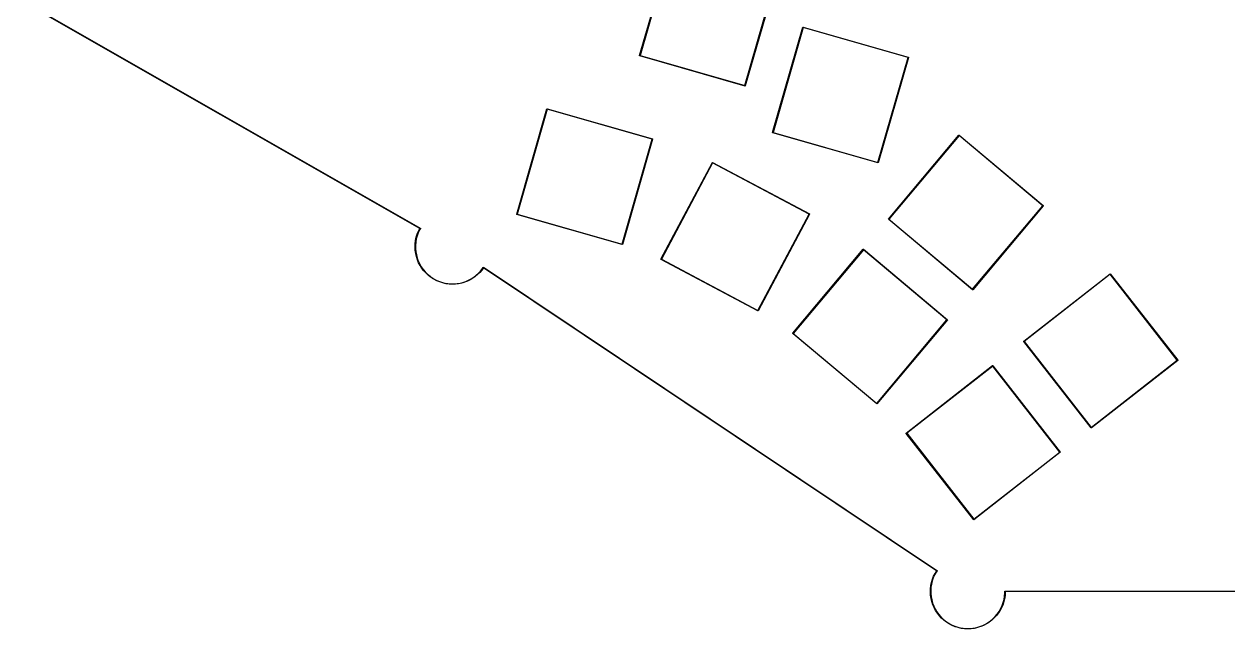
# Model space of a CAD drawing. Extents: x 0.5 to 13.3, y -7.1 to -0.5.
# Drawn here: x 0.88 to 6.94, y -7.14 to -4.09 of the extents above; entities that cross this region are included whole.
import ezdxf

# ---------------------------------------------------------------- set-up
doc = ezdxf.new("R2010")
doc.units = 0
doc.header["$MEASUREMENT"] = 0
doc.layers.add('BLACK', color=7, linetype='CONTINUOUS')

msp = doc.modelspace()

# ---------------------------------------------------------------- linework, layer by layer
at = {"layer": 'BLACK', "linetype": 'CONTINUOUS'}
for p, q in [((3.9766, -4.2531), (4.1285, -3.7233)), ((4.1302, -3.7248), (3.9788, -4.2527)), ((4.5067, -4.4041), (4.6581, -3.8762)), ((4.6603, -3.8758), (4.5083, -4.4056)), ((2.8706, -5.1223), (0.8783, -3.9852)), ((0.8784, -3.9831), (2.8724, -5.1211)), ((4.6459, -4.6401), (4.7978, -4.1103)), ((4.7994, -4.1118), (4.648, -4.6397)), ((4.7978, -4.1103), (4.798, -4.1099)), ((4.798, -4.1099), (4.7986, -4.1096)), ((4.7986, -4.1096), (4.799, -4.1096)), ((4.799, -4.1096), (5.3289, -4.2615)), ((5.3274, -4.2631), (4.7994, -4.1118)), ((3.9766, -4.2535), (3.9766, -4.2531)), ((3.977, -4.2542), (3.9766, -4.2535)), ((3.9773, -4.2544), (3.977, -4.2542)), ((4.5071, -4.4063), (3.9773, -4.2544)), ((3.9788, -4.2527), (4.5067, -4.4041)), ((5.176, -4.7911), (5.3274, -4.2631)), ((5.3295, -4.2627), (5.1776, -4.7926)), ((5.3289, -4.2615), (5.3292, -4.2617)), ((5.3292, -4.2617), (5.3296, -4.2624)), ((5.3296, -4.2624), (5.3295, -4.2627)), ((4.5075, -4.4063), (4.5071, -4.4063)), ((4.5082, -4.406), (4.5075, -4.4063)), ((4.5083, -4.4056), (4.5082, -4.406)), ((3.3577, -5.051), (3.5097, -4.5211)), ((3.5113, -4.5226), (3.3599, -5.0506)), ((3.5097, -4.5211), (3.5098, -4.5208)), ((3.5098, -4.5208), (3.5105, -4.5204)), ((3.5105, -4.5204), (3.5109, -4.5205)), ((3.5109, -4.5205), (4.0407, -4.6724)), ((4.0392, -4.674), (3.5113, -4.5226)), ((4.6459, -4.6405), (4.6459, -4.6401)), ((4.6462, -4.6411), (4.6459, -4.6405)), ((4.6466, -4.6413), (4.6462, -4.6411)), ((5.1764, -4.7932), (4.6466, -4.6413)), ((4.648, -4.6397), (5.176, -4.7911)), ((5.2295, -5.0753), (5.5838, -4.6531)), ((5.5847, -4.6551), (5.2316, -5.0758)), ((5.5838, -4.6531), (5.5841, -4.6529)), ((5.5841, -4.6529), (5.5848, -4.6528)), ((6.0054, -5.0082), (5.5847, -4.6551)), ((5.5848, -4.6528), (5.5852, -4.653)), ((5.5852, -4.653), (6.0074, -5.0073)), ((3.8878, -5.2019), (4.0392, -4.674)), ((4.0414, -4.6736), (3.8895, -5.2034)), ((4.0407, -4.6724), (4.0411, -4.6726)), ((4.0411, -4.6726), (4.0414, -4.6732)), ((4.0414, -4.6732), (4.0414, -4.6736)), ((4.084, -5.2774), (4.3428, -4.7907)), ((4.3441, -4.7925), (4.0862, -5.2774)), ((4.3428, -4.7907), (4.343, -4.7904)), ((4.343, -4.7904), (4.3438, -4.7902)), ((4.3438, -4.7902), (4.3441, -4.7903)), ((4.3441, -4.7903), (4.8308, -5.0491)), ((4.829, -5.0504), (4.3441, -4.7925)), ((5.1768, -4.7933), (5.1764, -4.7932)), ((5.1774, -4.7929), (5.1768, -4.7933)), ((5.1776, -4.7926), (5.1774, -4.7929)), ((5.6523, -5.4289), (6.0054, -5.0082)), ((6.0075, -5.0087), (5.6532, -5.4309)), ((6.0074, -5.0073), (6.0076, -5.0076)), ((6.0077, -5.0083), (6.0075, -5.0087)), ((6.0076, -5.0076), (6.0076, -5.0076)), ((6.0076, -5.0076), (6.0077, -5.0083)), ((3.3577, -5.0513), (3.3577, -5.051)), ((3.3581, -5.052), (3.3577, -5.0513)), ((3.3584, -5.0522), (3.3581, -5.052)), ((3.8882, -5.2041), (3.3584, -5.0522)), ((3.3599, -5.0506), (3.8878, -5.2019)), ((4.5712, -5.5353), (4.829, -5.0504)), ((4.8312, -5.0504), (4.5724, -5.5371)), ((4.8308, -5.0491), (4.8311, -5.0493)), ((4.8311, -5.0493), (4.8313, -5.05)), ((4.8313, -5.05), (4.8312, -5.0504)), ((5.2293, -5.0757), (5.2295, -5.0753)), ((5.2294, -5.0764), (5.2293, -5.0757)), ((5.2296, -5.0767), (5.2294, -5.0764)), ((5.6518, -5.431), (5.2296, -5.0767)), ((5.2316, -5.0758), (5.6523, -5.4289)), ((2.862, -5.1442), (2.8565, -5.1595)), ((2.8574, -5.1512), (2.8636, -5.136)), ((2.8688, -5.1295), (2.862, -5.1442)), ((2.8636, -5.136), (2.8706, -5.1223)), ((2.8728, -5.1224), (2.8688, -5.1295)), ((2.8724, -5.1211), (2.8726, -5.1212)), ((2.8726, -5.1212), (2.8727, -5.1212)), ((2.8727, -5.1212), (2.8727, -5.1213)), ((2.8727, -5.1213), (2.8727, -5.1213)), ((2.8727, -5.1213), (2.8728, -5.1214)), ((2.8728, -5.1214), (2.8729, -5.1218)), ((2.8729, -5.1222), (2.8728, -5.1224)), ((2.8728, -5.1224), (2.8728, -5.1224)), ((2.8729, -5.1218), (2.8729, -5.1219)), ((2.8729, -5.1219), (2.8729, -5.122)), ((2.8729, -5.122), (2.8729, -5.1222)), ((2.8463, -5.2156), (2.847, -5.1992)), ((2.847, -5.1992), (2.849, -5.1829)), ((2.8496, -5.1912), (2.8483, -5.2074)), ((2.8483, -5.2074), (2.8483, -5.2237)), ((2.849, -5.1829), (2.8525, -5.1669)), ((2.8524, -5.1752), (2.8496, -5.1912)), ((2.8565, -5.1595), (2.8524, -5.1752)), ((2.8525, -5.1669), (2.8574, -5.1512)), ((3.8886, -5.2041), (3.8882, -5.2041)), ((3.8893, -5.2038), (3.8886, -5.2041)), ((3.8895, -5.2034), (3.8893, -5.2038)), ((2.8471, -5.2319), (2.8463, -5.2156)), ((2.8493, -5.2482), (2.8471, -5.2319)), ((2.8483, -5.2237), (2.8498, -5.2399)), ((2.8529, -5.2642), (2.8493, -5.2482)), ((2.8498, -5.2399), (2.8527, -5.2558)), ((2.8527, -5.2558), (2.8569, -5.2715)), ((2.8579, -5.2798), (2.8529, -5.2642)), ((4.7474, -5.6499), (5.1017, -5.2276)), ((5.1026, -5.2297), (4.7495, -5.6504)), ((5.1017, -5.2276), (5.102, -5.2274)), ((5.102, -5.2274), (5.1027, -5.2273)), ((5.5233, -5.5827), (5.1026, -5.2297)), ((5.1027, -5.2273), (5.1031, -5.2275)), ((5.1031, -5.2275), (5.5253, -5.5818)), ((2.8569, -5.2715), (2.8625, -5.2868)), ((2.8642, -5.295), (2.8579, -5.2798)), ((2.8625, -5.2868), (2.8694, -5.3015)), ((2.8718, -5.3095), (2.8642, -5.295)), ((2.8694, -5.3015), (2.8776, -5.3155)), ((2.8806, -5.3233), (2.8718, -5.3095)), ((2.8776, -5.3155), (2.8869, -5.3288)), ((2.8907, -5.3363), (2.8806, -5.3233)), ((2.8869, -5.3288), (2.8974, -5.3412)), ((3.1824, -5.3321), (3.1723, -5.3437)), ((3.1761, -5.3368), (3.1856, -5.3249)), ((3.1909, -5.3204), (3.1824, -5.3321)), ((3.1856, -5.3249), (3.1898, -5.3185)), ((3.1898, -5.3185), (3.19, -5.3184)), ((3.1898, -5.3185), (3.1898, -5.3185)), ((3.19, -5.3184), (3.1901, -5.3182)), ((3.1901, -5.3182), (3.1902, -5.3182)), ((3.1902, -5.3182), (3.1903, -5.3181)), ((3.1903, -5.3181), (3.1907, -5.3181)), ((3.1907, -5.3181), (3.1909, -5.3181)), ((3.1909, -5.3181), (3.1909, -5.3181)), ((3.1909, -5.3181), (3.1909, -5.3181)), ((3.1909, -5.3181), (3.191, -5.3181)), ((5.4712, -6.8449), (3.1909, -5.3204)), ((3.191, -5.3181), (3.1912, -5.3182)), ((3.1912, -5.3182), (5.4731, -6.8438)), ((4.0839, -5.2778), (4.084, -5.2774)), ((4.0841, -5.2785), (4.0839, -5.2778)), ((4.0844, -5.2787), (4.0841, -5.2785)), ((4.5711, -5.5375), (4.0844, -5.2787)), ((4.0862, -5.2774), (4.5712, -5.5353)), ((2.9018, -5.3484), (2.8907, -5.3363)), ((2.8974, -5.3412), (2.9089, -5.3527)), ((2.9139, -5.3594), (2.9018, -5.3484)), ((2.9089, -5.3527), (2.9214, -5.3631)), ((2.9269, -5.3694), (2.9139, -5.3594)), ((2.9214, -5.3631), (2.9347, -5.3724)), ((2.9408, -5.3782), (2.9269, -5.3694)), ((2.9347, -5.3724), (2.9488, -5.3805)), ((2.9553, -5.3858), (2.9408, -5.3782)), ((2.9488, -5.3805), (2.9635, -5.3874)), ((2.9705, -5.392), (2.9553, -5.3858)), ((2.9635, -5.3874), (2.9788, -5.3929)), ((2.9861, -5.3969), (2.9705, -5.392)), ((3.0875, -5.3939), (3.102, -5.389)), ((3.1097, -5.3878), (3.0954, -5.3933)), ((3.102, -5.389), (3.116, -5.3829)), ((3.1236, -5.3811), (3.1097, -5.3878)), ((3.116, -5.3829), (3.1294, -5.3758)), ((3.1369, -5.3733), (3.1236, -5.3811)), ((3.1294, -5.3758), (3.1423, -5.3675)), ((3.1495, -5.3644), (3.1369, -5.3733)), ((3.1423, -5.3675), (3.1544, -5.3582)), ((3.1613, -5.3545), (3.1495, -5.3644)), ((3.1544, -5.3582), (3.1657, -5.3479)), ((3.1723, -5.3437), (3.1613, -5.3545)), ((3.1657, -5.3479), (3.1761, -5.3368)), ((5.9098, -5.6904), (6.3442, -5.351)), ((6.3446, -5.3532), (5.9118, -5.6913)), ((6.3442, -5.351), (6.3445, -5.3509)), ((6.3445, -5.3509), (6.3452, -5.351)), ((6.6827, -5.786), (6.3446, -5.3532)), ((6.3452, -5.351), (6.3455, -5.3512)), ((6.3455, -5.3512), (6.6849, -5.7856)), ((2.9788, -5.3929), (2.9945, -5.3971)), ((3.0021, -5.4005), (2.9861, -5.3969)), ((2.9945, -5.3971), (3.0105, -5.4)), ((3.0184, -5.4026), (3.0021, -5.4005)), ((3.0105, -5.4), (3.0267, -5.4014)), ((3.0348, -5.4033), (3.0184, -5.4026)), ((3.0267, -5.4014), (3.0348, -5.4014)), ((3.0348, -5.4014), (3.0348, -5.4014)), ((3.0348, -5.4014), (3.0424, -5.4014)), ((3.0502, -5.4027), (3.0348, -5.4033)), ((3.0348, -5.4033), (3.0348, -5.4033)), ((3.0424, -5.4014), (3.0576, -5.4001)), ((3.0655, -5.4008), (3.0502, -5.4027)), ((3.0576, -5.4001), (3.0727, -5.3976)), ((3.0806, -5.3977), (3.0655, -5.4008)), ((3.0727, -5.3976), (3.0875, -5.3939)), ((3.0954, -5.3933), (3.0806, -5.3977)), ((5.6522, -5.4312), (5.6518, -5.431)), ((5.6529, -5.4311), (5.6522, -5.4312)), ((5.6532, -5.4309), (5.6529, -5.4311)), ((4.5715, -5.5376), (4.5711, -5.5375)), ((4.5722, -5.5374), (4.5715, -5.5376)), ((4.5724, -5.5371), (4.5722, -5.5374)), ((5.1703, -6.0034), (5.5233, -5.5827)), ((5.5254, -5.5832), (5.1711, -6.0054)), ((5.5253, -5.5818), (5.5255, -5.5821)), ((5.5256, -5.5829), (5.5254, -5.5832)), ((5.5255, -5.5821), (5.5255, -5.5821)), ((5.5255, -5.5821), (5.5256, -5.5829)), ((4.7472, -5.6502), (4.7474, -5.6499)), ((4.7473, -5.651), (4.7472, -5.6502)), ((4.7475, -5.6513), (4.7473, -5.651)), ((5.1697, -6.0055), (4.7475, -5.6513)), ((4.7495, -5.6504), (5.1703, -6.0034)), ((5.9095, -5.6914), (5.9096, -5.6907)), ((5.9097, -5.6918), (5.9095, -5.6914)), ((5.9096, -5.6907), (5.9098, -5.6904)), ((6.249, -6.1261), (5.9097, -5.6918)), ((5.9118, -5.6913), (6.2499, -6.1241)), ((5.3188, -6.1521), (5.7531, -5.8128)), ((5.7536, -5.8149), (5.3208, -6.1531)), ((5.7531, -5.8128), (5.7535, -5.8126)), ((5.7535, -5.8126), (5.7542, -5.8127)), ((6.0917, -6.2477), (5.7536, -5.8149)), ((5.7542, -5.8127), (5.7545, -5.813)), ((5.7545, -5.813), (6.0939, -6.2473)), ((6.2499, -6.1241), (6.6827, -5.786)), ((6.6847, -5.7869), (6.2504, -6.1263)), ((6.685, -5.7866), (6.6847, -5.7869)), ((6.6849, -5.7856), (6.6851, -5.7859)), ((6.6851, -5.7859), (6.685, -5.7866)), ((6.685, -5.7866), (6.685, -5.7866)), ((5.1701, -6.0057), (5.1697, -6.0055)), ((5.1708, -6.0057), (5.1701, -6.0057)), ((5.1711, -6.0054), (5.1708, -6.0057)), ((5.3185, -6.1532), (5.3186, -6.1524)), ((5.3186, -6.1535), (5.3185, -6.1532)), ((5.3186, -6.1524), (5.3188, -6.1521)), ((5.658, -6.5878), (5.3186, -6.1535)), ((5.3208, -6.1531), (5.6589, -6.5859)), ((6.2493, -6.1264), (6.249, -6.1261)), ((6.25, -6.1264), (6.2493, -6.1264)), ((6.2493, -6.1264), (6.2493, -6.1264)), ((6.2504, -6.1263), (6.25, -6.1264)), ((5.6589, -6.5859), (6.0917, -6.2477)), ((6.0937, -6.2487), (5.6594, -6.588)), ((6.094, -6.2484), (6.0937, -6.2487)), ((6.0939, -6.2473), (6.094, -6.2476)), ((6.094, -6.2476), (6.094, -6.2484)), ((6.094, -6.2484), (6.094, -6.2484)), ((5.6583, -6.5881), (5.658, -6.5878)), ((5.659, -6.5882), (5.6583, -6.5881)), ((5.6583, -6.5881), (5.6583, -6.5881)), ((5.6594, -6.588), (5.659, -6.5882)), ((5.4632, -6.858), (5.4712, -6.8449)), ((5.4733, -6.8452), (5.4689, -6.8519)), ((5.4731, -6.8438), (5.4732, -6.844)), ((5.4732, -6.844), (5.4733, -6.844)), ((5.4733, -6.844), (5.4733, -6.844)), ((5.4733, -6.844), (5.4733, -6.8441)), ((5.4733, -6.8441), (5.4734, -6.8442)), ((5.4734, -6.8449), (5.4733, -6.8452)), ((5.4733, -6.8452), (5.4733, -6.8452)), ((5.4734, -6.8442), (5.4735, -6.8446)), ((5.4735, -6.8448), (5.4734, -6.8449)), ((5.4735, -6.8446), (5.4735, -6.8447)), ((5.4735, -6.8447), (5.4735, -6.8448)), ((5.4422, -6.9193), (5.4455, -6.9034)), ((5.4493, -6.896), (5.4454, -6.9117)), ((5.4455, -6.9034), (5.4501, -6.8877)), ((5.4546, -6.8808), (5.4493, -6.896)), ((5.4501, -6.8877), (5.456, -6.8726)), ((5.4611, -6.866), (5.4546, -6.8808)), ((5.456, -6.8726), (5.4632, -6.858)), ((5.4689, -6.8519), (5.4611, -6.866)), ((5.4399, -6.9518), (5.4404, -6.9355)), ((5.4409, -6.968), (5.4399, -6.9518)), ((5.4404, -6.9355), (5.4422, -6.9193)), ((5.4432, -6.9841), (5.4409, -6.968)), ((5.4429, -6.9276), (5.4418, -6.9437)), ((5.4418, -6.9437), (5.442, -6.9598)), ((5.442, -6.9598), (5.4437, -6.9758)), ((5.4454, -6.9117), (5.4429, -6.9276)), ((5.8135, -6.9732), (5.8149, -6.957)), ((5.8162, -6.9653), (5.814, -6.9816)), ((5.8149, -6.9488), (5.815, -6.9486)), ((5.8149, -6.957), (5.8149, -6.9488)), ((5.815, -6.9484), (5.8151, -6.9483)), ((5.815, -6.9485), (5.815, -6.9484)), ((5.815, -6.9486), (5.815, -6.9485)), ((5.8151, -6.9483), (5.8154, -6.948)), ((5.8154, -6.948), (5.8155, -6.9479)), ((5.8155, -6.9479), (5.8156, -6.9479)), ((5.8156, -6.9479), (5.8156, -6.9479)), ((5.8156, -6.9479), (5.8156, -6.9479)), ((5.8156, -6.9479), (5.8159, -6.9479)), ((5.8159, -6.9479), (8.0591, -6.9479)), ((5.8168, -6.9498), (5.8162, -6.9653)), ((8.0582, -6.9498), (5.8168, -6.9498)), ((5.447, -7), (5.4432, -6.9841)), ((5.4437, -6.9758), (5.4467, -6.9917)), ((5.4467, -6.9917), (5.4511, -7.0072)), ((5.4521, -7.0154), (5.447, -7)), ((5.4511, -7.0072), (5.4568, -7.0223)), ((5.4585, -7.0304), (5.4521, -7.0154)), ((5.4568, -7.0223), (5.4637, -7.0368)), ((5.7992, -7.0285), (5.7916, -7.0431)), ((5.794, -7.035), (5.8009, -7.0203)), ((5.8055, -7.0133), (5.7992, -7.0285)), ((5.8009, -7.0203), (5.8064, -7.005)), ((5.8104, -6.9976), (5.8055, -7.0133)), ((5.8064, -7.005), (5.8107, -6.9892)), ((5.814, -6.9816), (5.8104, -6.9976)), ((5.8107, -6.9892), (5.8135, -6.9732)), ((5.4661, -7.0448), (5.4585, -7.0304)), ((5.4637, -7.0368), (5.4719, -7.0507)), ((5.475, -7.0584), (5.4661, -7.0448)), ((5.4719, -7.0507), (5.4813, -7.0638)), ((5.485, -7.0712), (5.475, -7.0584)), ((5.4813, -7.0638), (5.4918, -7.0761)), ((5.4961, -7.0831), (5.485, -7.0712)), ((5.4918, -7.0761), (5.5033, -7.0874)), ((5.5082, -7.0941), (5.4961, -7.0831)), ((5.5033, -7.0874), (5.5157, -7.0977)), ((5.742, -7.097), (5.7545, -7.0865)), ((5.7617, -7.0821), (5.7495, -7.0932)), ((5.7545, -7.0865), (5.766, -7.075)), ((5.7728, -7.07), (5.7617, -7.0821)), ((5.766, -7.075), (5.7765, -7.0625)), ((5.7828, -7.0569), (5.7728, -7.07)), ((5.7765, -7.0625), (5.7858, -7.0491)), ((5.7916, -7.0431), (5.7828, -7.0569)), ((5.7858, -7.0491), (5.794, -7.035)), ((5.5212, -7.1039), (5.5082, -7.0941)), ((5.5157, -7.0977), (5.529, -7.1068)), ((5.535, -7.1126), (5.5212, -7.1039)), ((5.529, -7.1068), (5.543, -7.1148)), ((5.5495, -7.12), (5.535, -7.1126)), ((5.543, -7.1148), (5.5576, -7.1216)), ((5.5645, -7.1262), (5.5495, -7.12)), ((5.5576, -7.1216), (5.5728, -7.1271)), ((5.5801, -7.131), (5.5645, -7.1262)), ((5.5728, -7.1271), (5.5884, -7.1312)), ((5.596, -7.1345), (5.5801, -7.131)), ((5.5884, -7.1312), (5.6043, -7.134)), ((5.6121, -7.1366), (5.596, -7.1345)), ((5.6043, -7.134), (5.6203, -7.1354)), ((5.6284, -7.1373), (5.6121, -7.1366)), ((5.6203, -7.1354), (5.6284, -7.1354)), ((5.6284, -7.1354), (5.6284, -7.1354)), ((5.6284, -7.1354), (5.6365, -7.1354)), ((5.6448, -7.1366), (5.6284, -7.1373)), ((5.6284, -7.1373), (5.6284, -7.1373)), ((5.6365, -7.1354), (5.6528, -7.1339)), ((5.6611, -7.1345), (5.6448, -7.1366)), ((5.6528, -7.1339), (5.6688, -7.1311)), ((5.6772, -7.1309), (5.6611, -7.1345)), ((5.6688, -7.1311), (5.6845, -7.1269)), ((5.6928, -7.126), (5.6772, -7.1309)), ((5.6845, -7.1269), (5.6998, -7.1213)), ((5.708, -7.1197), (5.6928, -7.126)), ((5.6998, -7.1213), (5.7146, -7.1144)), ((5.7226, -7.1121), (5.708, -7.1197)), ((5.7146, -7.1144), (5.7287, -7.1063)), ((5.7365, -7.1032), (5.7226, -7.1121)), ((5.7287, -7.1063), (5.742, -7.097)), ((5.7495, -7.0932), (5.7365, -7.1032))]:
    msp.add_line(p, q, dxfattribs=at)

doc.saveas('drawing.dxf')
